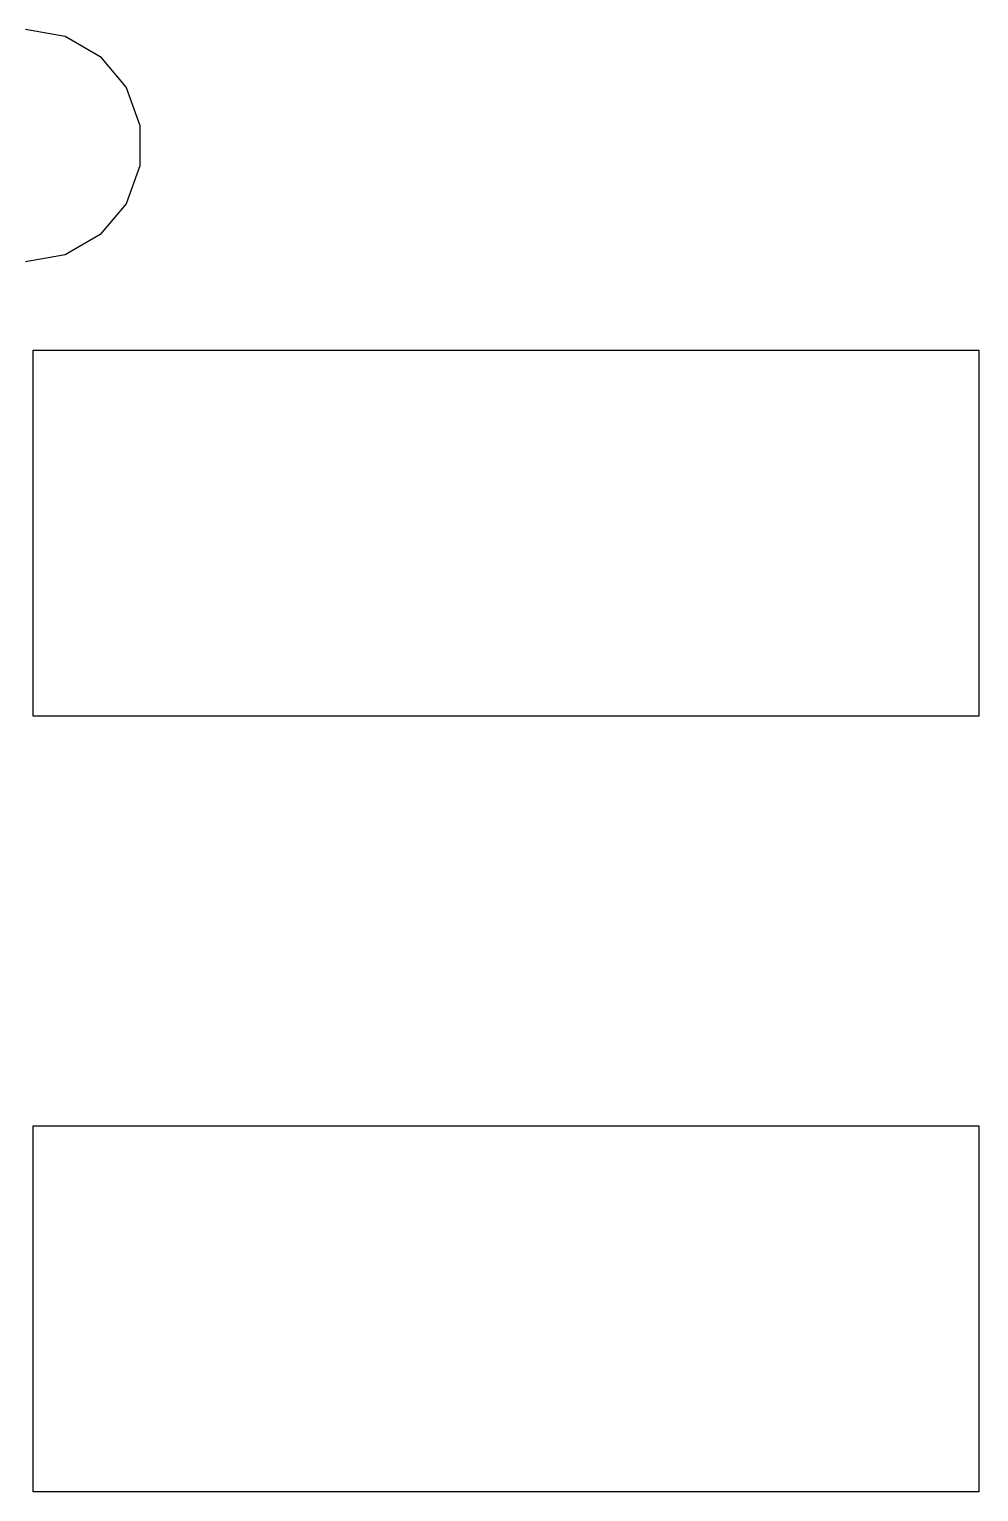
# Model space of a CAD drawing. Extents: x 51 to 137, y -158 to -25.
# Drawn here: x 93.605 to 95.161, y -40.696 to -38.301 of the extents above; entities that cross this region are included whole.
import ezdxf

# ---------------------------------------------------------------- set-up
doc = ezdxf.new("R2010")
doc.units = 0
doc.header["$MEASUREMENT"] = 0
doc.layers.add('BLACK', color=7, linetype='CONTINUOUS')

msp = doc.modelspace()

# ---------------------------------------------------------------- linework, layer by layer
at = {"layer": 'Black'}
for p, q in [((93.599, -38.3007), (93.6642, -38.3122)), ((93.6642, -38.3122), (93.7215, -38.3453)), ((93.7215, -38.3453), (93.764, -38.3959)), ((93.764, -38.3959), (93.7866, -38.4581)), ((93.7866, -38.4581), (93.7866, -38.5243)), ((93.7866, -38.5243), (93.764, -38.5864)), ((93.764, -38.5864), (93.7215, -38.6371)), ((93.7215, -38.6371), (93.6642, -38.6702)), ((93.6642, -38.6702), (93.599, -38.6817)), ((93.6117, -39.4259), (93.6117, -38.8265)), ((93.6117, -38.8265), (95.1611, -38.8265)), ((95.1611, -38.8265), (95.1611, -39.4259)), ((95.1611, -39.4259), (93.6117, -39.4259)), ((93.6117, -40.6959), (93.6117, -40.0965)), ((93.6117, -40.0965), (95.1611, -40.0965)), ((95.1611, -40.0965), (95.1611, -40.6959)), ((95.1611, -40.6959), (93.6117, -40.6959))]:
    msp.add_line(p, q, dxfattribs=at)

doc.saveas('drawing.dxf')
